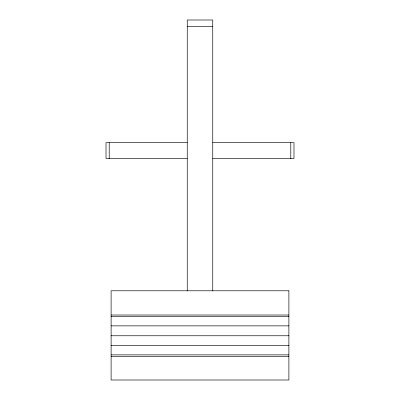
<?xml version="1.0" encoding="UTF-8"?>
<svg xmlns="http://www.w3.org/2000/svg" width="400" height="400" viewBox="0 0 400 400"><rect width="100%" height="100%" fill="white"/><g stroke="black" fill="none" stroke-linecap="round" stroke-linejoin="round"><path stroke-width="0.6" d="M187.255 26.37L212.745 26.37M187.255 142.655L106.02 142.655L106.02 158.585L187.255 158.585M212.745 142.655L293.98 142.655L293.98 158.585L212.745 158.585M111.11 315.015L288.89 315.015M111.11 316.645L288.89 316.645M111.11 325.865L288.89 325.865M111.11 335.76L288.89 335.76M111.11 345.655L288.89 345.655M111.11 354.875L288.89 354.875M111.11 356.5L288.89 356.5M290.795 142.655L290.795 158.585M212.745 290.795L212.745 20L187.255 20L187.255 290.795M109.205 142.655L109.205 158.585M288.89 290.795L111.11 290.795L111.11 380L288.89 380L288.89 290.795"/></g></svg>
